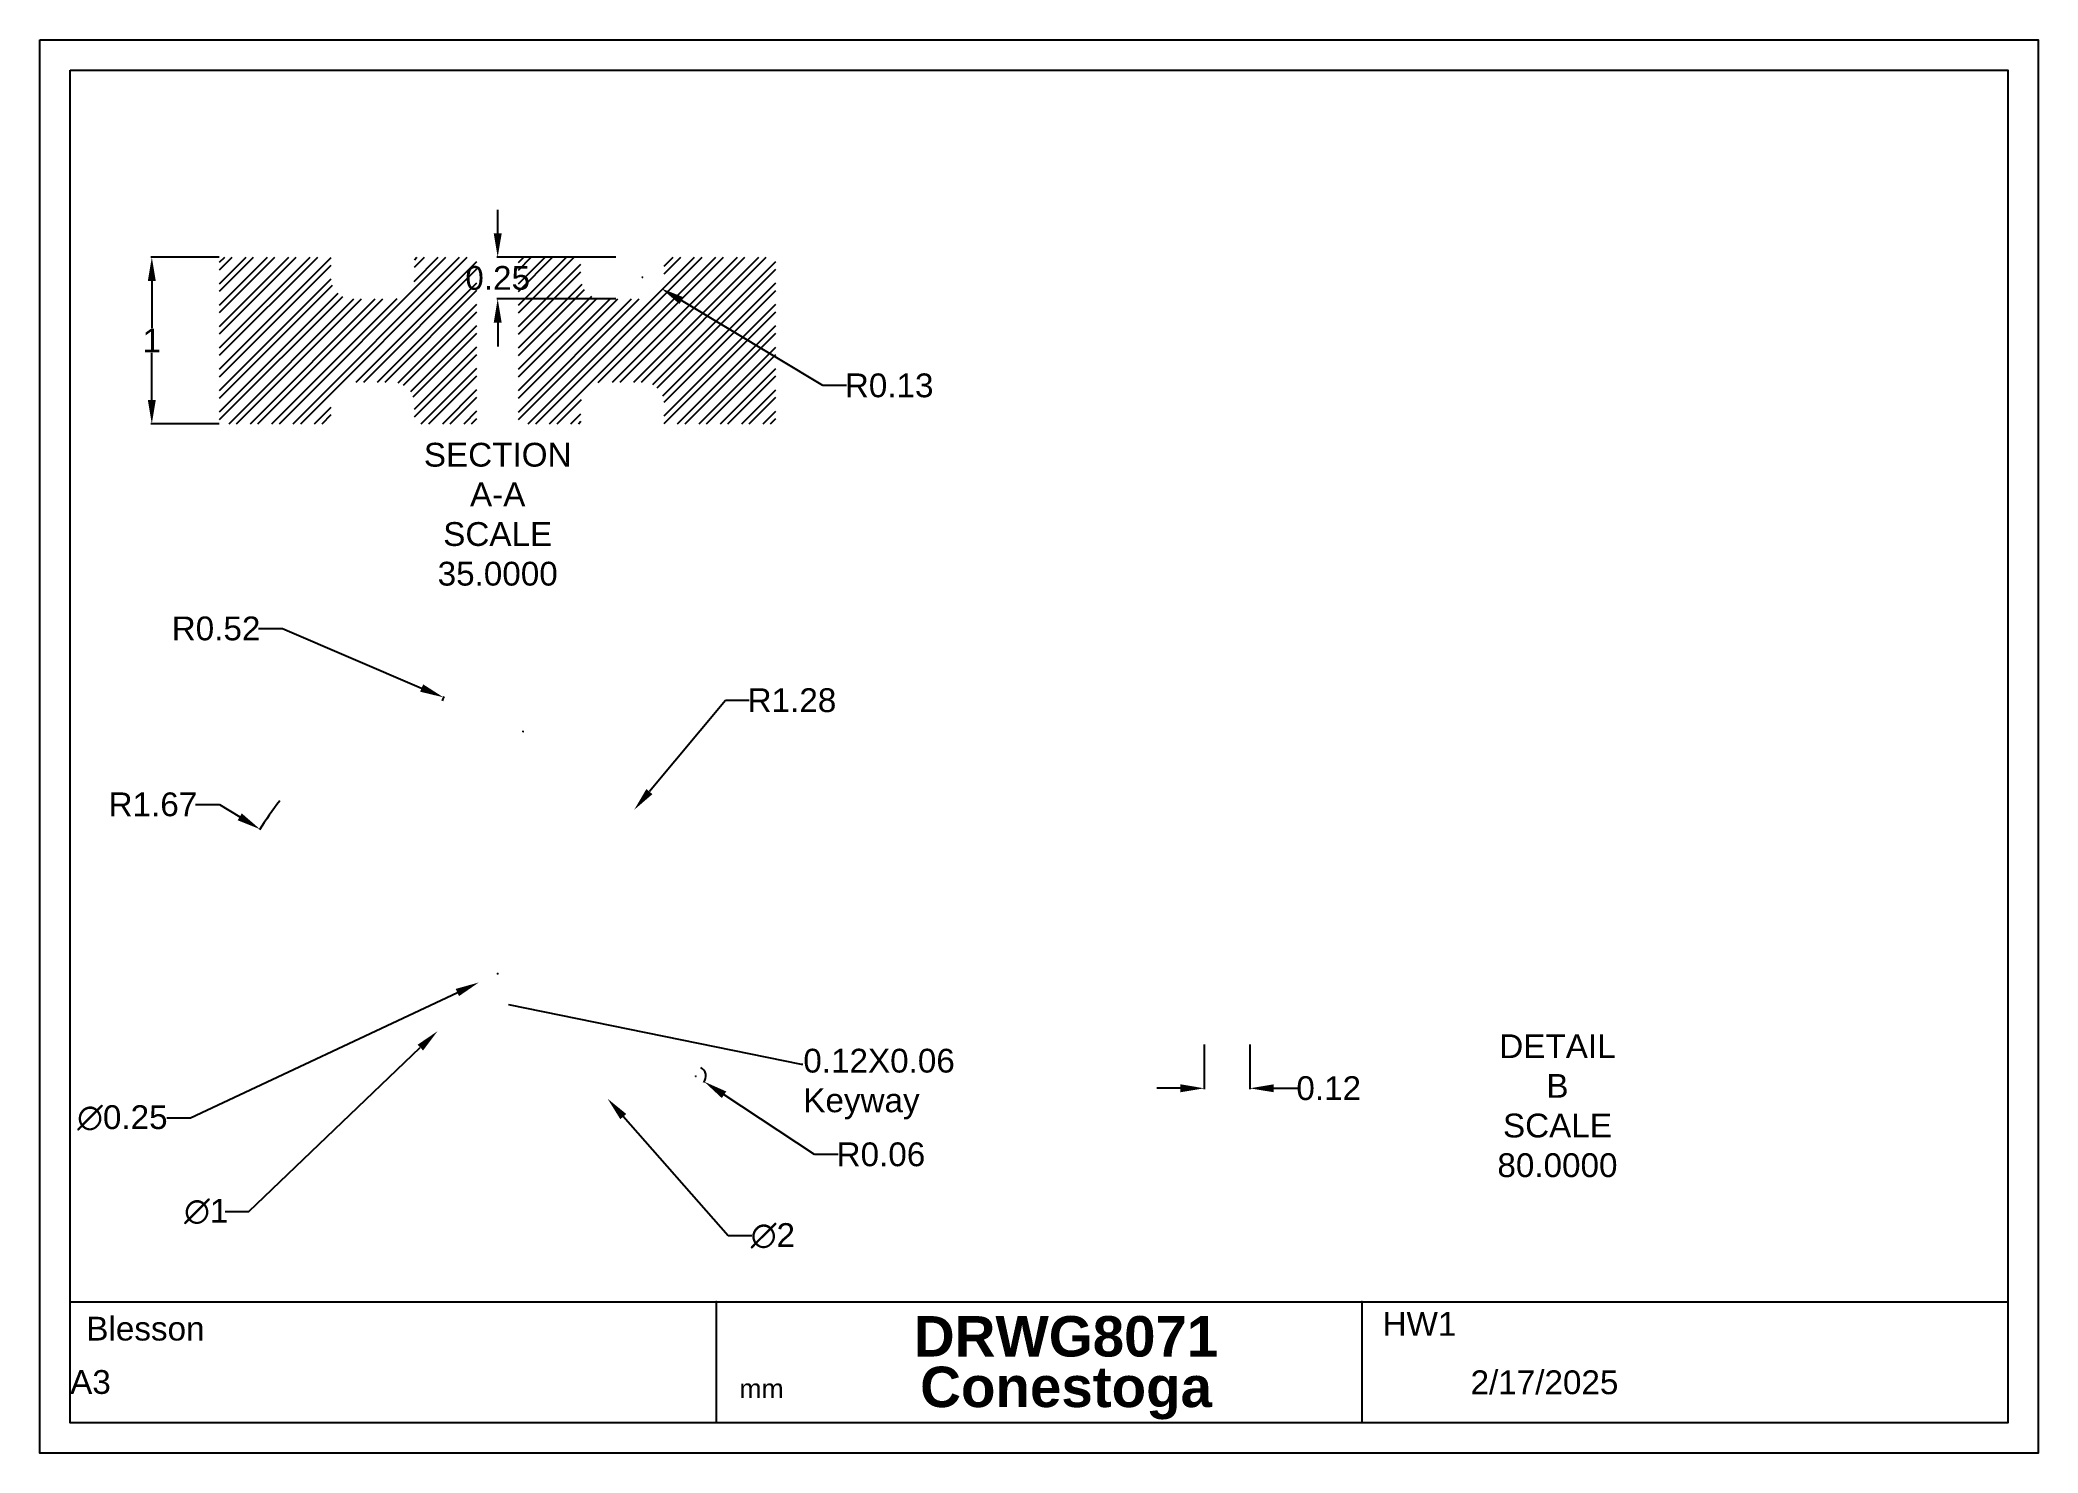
# Paper-space layout 'Layout1' of a CAD drawing. Header units: millimetres. Extents: x 1 to 421, y 1 to 298.
import ezdxf
from ezdxf import colors
from ezdxf.entities.mleader import LeaderData, LeaderLine
from ezdxf.math import Vec2, Vec3

# ---------------------------------------------------------------- set-up
doc = ezdxf.new("R2010")
doc.units = ezdxf.units.MM
doc.linetypes.add('CENTER2', pattern=[1.125, 0.75, -0.125, 0.125, -0.125])
doc.layers.add('Annotation', color=150, linetype='Continuous')
doc.layers.add('construction line', color=50, linetype='CENTER2')
doc.layers.add('MD_Hatching', color=7, linetype='Continuous', lineweight=25)
doc.styles.get("Standard").update_dxf_attribs({"font": 'arial.ttf'})
doc.dimstyles.get("Standard").update_dxf_attribs({"dimtxt": 5, "dimasz": 5, "dimexe": 0.18, "dimexo": 0.0625, "dimgap": 0.09, "dimtad": 0, "dimtih": 1, "dimtoh": 1, "dimdec": 0, "dimzin": 0, "dimdsep": 46, "dimtxsty": 'Standard', "dimcen": 0.09, "dimadec": 0, "dimazin": 0, "dimtfac": 1, "dimtdec": 0, "dimtofl": 0, "dimtmove": 0, "dimatfit": 3, "dimfxl": 1, "dimtolj": 1, "dimtzin": 0, "dimarcsym": 0})

# ---------------------------------------------------------------- blocks, each defined once
blk = doc.blocks.new('*D13')
at = {"layer": 'Annotation', "color": 0, "lineweight": -2, "transparency": 16777216}
for p, q in [((38.52, 252.27), (24.15, 252.27)), ((24.33, 247.27), (24.33, 237.37)), ((24.33, 222.27), (24.33, 232.17)), ((38.52, 217.27), (24.15, 217.27))]:
    blk.add_line(p, q, dxfattribs=at)
at = {"layer": 'Annotation', "color": 0, "transparency": 16777216}
for points in [[(23.49, 247.27), (25.16, 247.27), (24.33, 252.27)], [(23.49, 222.27), (25.16, 222.27), (24.33, 217.27)]]:
    blk.add_solid(points, dxfattribs=at)
at = {"layer": 'Defpoints', "color": 0, "transparency": 16777216}
for p in [(38.58, 252.27), (24.33, 217.27), (38.58, 217.27)]:
    blk.add_point(p, dxfattribs=at)
at = {"layer": 'Annotation', "color": 0, "transparency": 16777216, "insert": (24.33, 234.77), "char_height": 5, "attachment_point": 5}
blk.add_mtext('\\A1;1', dxfattribs=at)
blk = doc.blocks.new('*D14')
at = {"layer": 'Annotation', "color": 0, "lineweight": -2, "transparency": 16777216}
for p, q in [((97.03, 257.27), (97.03, 262.27)), ((121.85, 252.27), (96.85, 252.27)), ((121.85, 243.52), (96.85, 243.52)), ((97.03, 238.52), (97.03, 233.52))]:
    blk.add_line(p, q, dxfattribs=at)
at = {"layer": 'Annotation', "color": 0, "transparency": 16777216}
for points in [[(96.2, 257.27), (97.87, 257.27), (97.03, 252.27)], [(96.2, 238.52), (97.87, 238.52), (97.03, 243.52)]]:
    blk.add_solid(points, dxfattribs=at)
at = {"layer": 'Defpoints', "color": 0, "transparency": 16777216}
for p in [(121.91, 252.27), (97.03, 243.52), (121.91, 243.52)]:
    blk.add_point(p, dxfattribs=at)
at = {"layer": 'Annotation', "color": 0, "transparency": 16777216, "insert": (97.03, 247.89), "char_height": 5, "attachment_point": 5}
blk.add_mtext('\\A1;0.25', dxfattribs=at)
blk = doc.blocks.new('*D15')
at = {"layer": 'Annotation', "color": 0, "lineweight": -2, "transparency": 16777216}
for p, q in [((127.39, 248.07), (127.57, 248.07)), ((127.48, 247.98), (127.48, 248.16)), ((165.35, 225.31), (135.67, 243.15)), ((170.35, 225.31), (165.35, 225.31))]:
    blk.add_line(p, q, dxfattribs=at)
at = {"layer": 'Annotation', "color": 0, "transparency": 16777216}
blk.add_solid([(136.1, 243.86), (135.24, 242.44), (131.38, 245.73)], dxfattribs=at)
at = {"layer": 'Defpoints', "color": 0, "transparency": 16777216}
for p in [(127.48, 248.07), (131.38, 245.73)]:
    blk.add_point(p, dxfattribs=at)
at = {"layer": 'Annotation', "color": 0, "transparency": 16777216, "insert": (179.32, 225.31), "char_height": 5, "attachment_point": 5}
blk.add_mtext('\\A1;R0.13', dxfattribs=at)
blk = doc.blocks.new('*D16')
at = {"layer": 'Annotation', "color": 0, "lineweight": -2, "transparency": 16777216}
for p, q in [((46.78, 174.22), (51.78, 174.22)), ((51.78, 174.22), (81.04, 161.73)), ((102.29, 152.62), (102.47, 152.62)), ((102.38, 152.53), (102.38, 152.71))]:
    blk.add_line(p, q, dxfattribs=at)
blk.add_arc((102.38, 152.62), 18.2, 156.3176, 159.383, dxfattribs=at)
at = {"layer": 'Annotation', "color": 0, "transparency": 16777216}
blk.add_solid([(81.37, 162.5), (80.72, 160.96), (85.64, 159.77)], dxfattribs=at)
at = {"layer": 'Defpoints', "color": 0, "transparency": 16777216}
for p in [(85.64, 159.77), (102.38, 152.62)]:
    blk.add_point(p, dxfattribs=at)
at = {"layer": 'Annotation', "color": 0, "transparency": 16777216, "insert": (37.83, 174.22), "char_height": 5, "attachment_point": 5}
blk.add_mtext('\\A1;R0.52', dxfattribs=at)
blk = doc.blocks.new('*D17')
at = {"layer": 'Annotation', "color": 0, "lineweight": -2, "transparency": 16777216}
for p, q in [((33.54, 137.25), (38.54, 137.25)), ((38.54, 137.25), (42.81, 134.66)), ((96.94, 101.71), (97.12, 101.71)), ((97.03, 101.62), (97.03, 101.8))]:
    blk.add_line(p, q, dxfattribs=at)
blk.add_arc((97.03, 101.71), 58.45, 141.6178, 148.8914, dxfattribs=at)
at = {"layer": 'Annotation', "color": 0, "transparency": 16777216}
blk.add_solid([(43.24, 135.37), (42.38, 133.94), (47.08, 132.06)], dxfattribs=at)
at = {"layer": 'Defpoints', "color": 0, "transparency": 16777216}
for p in [(47.08, 132.06), (97.03, 101.71)]:
    blk.add_point(p, dxfattribs=at)
at = {"layer": 'Annotation', "color": 0, "transparency": 16777216, "insert": (24.56, 137.25), "char_height": 5, "attachment_point": 5}
blk.add_mtext('\\A1;R1.67', dxfattribs=at)
blk = doc.blocks.new('*D18')
at = {"layer": 'Annotation', "color": 0, "lineweight": -2, "transparency": 16777216}
for p, q in [((144.91, 159.14), (128.92, 139.96)), ((149.91, 159.14), (144.91, 159.14)), ((96.94, 101.71), (97.12, 101.71)), ((97.03, 101.62), (97.03, 101.8))]:
    blk.add_line(p, q, dxfattribs=at)
at = {"layer": 'Annotation', "color": 0, "transparency": 16777216}
blk.add_solid([(128.28, 140.49), (129.56, 139.43), (125.72, 136.12)], dxfattribs=at)
at = {"layer": 'Defpoints', "color": 0, "transparency": 16777216}
for p in [(125.72, 136.12), (97.03, 101.71)]:
    blk.add_point(p, dxfattribs=at)
at = {"layer": 'Annotation', "color": 0, "transparency": 16777216, "insert": (158.89, 159.14), "char_height": 5, "attachment_point": 5}
blk.add_mtext('\\A1;R1.28', dxfattribs=at)
blk = doc.blocks.new('*D19')
at = {"layer": 'Annotation', "color": 0, "lineweight": -2, "transparency": 16777216}
for p, q in [((96.94, 101.71), (97.12, 101.71)), ((97.03, 101.62), (97.03, 101.8)), ((32.46, 71.37), (88.55, 97.72)), ((27.46, 71.37), (32.46, 71.37))]:
    blk.add_line(p, q, dxfattribs=at)
at = {"layer": 'Annotation', "color": 0, "transparency": 16777216}
blk.add_solid([(88.19, 98.48), (88.9, 96.97), (93.07, 99.85)], dxfattribs=at)
at = {"layer": 'Defpoints', "color": 0, "transparency": 16777216}
for p in [(100.99, 103.57), (93.07, 99.85)]:
    blk.add_point(p, dxfattribs=at)
at = {"layer": 'Annotation', "color": 0, "transparency": 16777216, "insert": (18.14, 71.37), "char_height": 5, "attachment_point": 5}
blk.add_mtext('\\A1;∅0.25', dxfattribs=at)
blk = doc.blocks.new('*D20')
at = {"layer": 'Annotation', "color": 0, "lineweight": -2, "transparency": 16777216}
for p, q in [((96.94, 101.71), (97.12, 101.71)), ((97.03, 101.62), (97.03, 101.8)), ((44.74, 51.69), (80.77, 86.16)), ((39.74, 51.69), (44.74, 51.69))]:
    blk.add_line(p, q, dxfattribs=at)
at = {"layer": 'Annotation', "color": 0, "transparency": 16777216}
blk.add_solid([(80.2, 86.76), (81.35, 85.55), (84.39, 89.61)], dxfattribs=at)
at = {"layer": 'Defpoints', "color": 0, "transparency": 16777216}
for p in [(109.68, 113.8), (84.39, 89.61)]:
    blk.add_point(p, dxfattribs=at)
at = {"layer": 'Annotation', "color": 0, "transparency": 16777216, "insert": (35.77, 51.69), "char_height": 5, "attachment_point": 5}
blk.add_mtext('\\A1;∅1', dxfattribs=at)
blk = doc.blocks.new('*D21')
at = {"layer": 'Annotation', "color": 0, "lineweight": -2, "transparency": 16777216}
for p, q in [((96.94, 101.71), (97.12, 101.71)), ((97.03, 101.62), (97.03, 101.8)), ((145.45, 46.59), (123.43, 71.66)), ((150.45, 46.59), (145.45, 46.59))]:
    blk.add_line(p, q, dxfattribs=at)
at = {"layer": 'Annotation', "color": 0, "transparency": 16777216}
blk.add_solid([(124.06, 72.21), (122.81, 71.11), (120.13, 75.41)], dxfattribs=at)
at = {"layer": 'Defpoints', "color": 0, "transparency": 16777216}
for p in [(73.93, 128), (120.13, 75.41)]:
    blk.add_point(p, dxfattribs=at)
at = {"layer": 'Annotation', "color": 0, "transparency": 16777216, "insert": (154.88, 46.59), "char_height": 5, "attachment_point": 5}
blk.add_mtext('\\A1;∅2', dxfattribs=at)
blk = doc.blocks.new('*D22')
at = {"layer": 'Annotation', "color": 0, "lineweight": -2, "transparency": 16777216}
for p, q in [((138.6, 80.15), (138.78, 80.15)), ((138.69, 80.06), (138.69, 80.24)), ((163.62, 63.69), (144.61, 76.24)), ((168.62, 63.69), (163.62, 63.69))]:
    blk.add_line(p, q, dxfattribs=at)
blk.add_arc((138.69, 80.15), 2.1, 321.6618, 60.6512, dxfattribs=at)
at = {"layer": 'Annotation', "color": 0, "transparency": 16777216}
blk.add_solid([(145.07, 76.93), (144.15, 75.54), (140.44, 78.99)], dxfattribs=at)
at = {"layer": 'Defpoints', "color": 0, "transparency": 16777216}
for p in [(138.69, 80.15), (140.44, 78.99)]:
    blk.add_point(p, dxfattribs=at)
at = {"layer": 'Annotation', "color": 0, "transparency": 16777216, "insert": (177.59, 63.69), "char_height": 5, "attachment_point": 5}
blk.add_mtext('\\A1;R0.06', dxfattribs=at)
blk = doc.blocks.new('*D23')
at = {"layer": 'Annotation', "color": 0, "lineweight": -2, "transparency": 16777216}
for p, q in [((245.55, 86.78), (245.55, 77.42)), ((255.15, 86.78), (255.15, 77.42)), ((240.55, 77.6), (235.55, 77.6)), ((260.15, 77.6), (265.15, 77.6))]:
    blk.add_line(p, q, dxfattribs=at)
at = {"layer": 'Annotation', "color": 0, "transparency": 16777216}
for points in [[(240.55, 78.44), (240.55, 76.77), (245.55, 77.6)], [(260.15, 78.44), (260.15, 76.77), (255.15, 77.6)]]:
    blk.add_solid(points, dxfattribs=at)
at = {"layer": 'Defpoints', "color": 0, "transparency": 16777216}
for p in [(245.55, 86.84), (255.15, 86.84), (255.15, 77.6)]:
    blk.add_point(p, dxfattribs=at)
at = {"layer": 'Annotation', "color": 0, "transparency": 16777216, "insert": (271.71, 77.6), "char_height": 5, "attachment_point": 5}
blk.add_mtext('\\A1;0.12', dxfattribs=at)

psp = doc.layouts.get("Layout1")

# ---------------------------------------------------------------- hatches: boundary and pattern name
at = {"layer": 'MD_Hatching'}
h = psp.add_hatch(dxfattribs=at)
h.set_pattern_fill('STEEL', color=5, style=0)
h.set_pattern_definition([(45, (0, 0), (-2.245064, 2.245064), []), (45, (0, 1.5875), (-2.245064, 2.245064), [])])
edge = h.paths.add_edge_path(flags=0)
edge.add_ellipse((74.984, 248.069), major_axis=(0, -4.55), ratio=1, start_angle=0, end_angle=90, ccw=False)
edge.add_line((74.984, 243.519), (66.584, 243.519))
edge.add_ellipse((66.584, 248.069), major_axis=(-4.55, 0), ratio=1, start_angle=0, end_angle=90, ccw=False)
edge.add_line((62.034, 248.069), (62.034, 252.269))
edge.add_line((62.034, 252.269), (38.584, 252.269))
edge.add_line((38.584, 252.269), (38.584, 217.269))
edge.add_line((38.584, 217.269), (62.034, 217.269))
edge.add_line((62.034, 217.269), (62.034, 221.469))
edge.add_ellipse((66.584, 221.469), major_axis=(0, 4.55), ratio=1, start_angle=0, end_angle=90, ccw=False)
edge.add_line((66.584, 226.019), (74.984, 226.019))
edge.add_ellipse((74.984, 221.469), major_axis=(4.55, 0), ratio=1, start_angle=0, end_angle=90, ccw=False)
edge.add_line((79.534, 221.469), (79.534, 217.269))
edge.add_line((79.534, 217.269), (92.659, 217.269))
edge.add_line((92.659, 217.269), (92.659, 252.269))
edge.add_line((92.659, 252.269), (79.534, 252.269))
edge.add_line((79.534, 252.269), (79.534, 248.069))
edge = h.paths.add_edge_path(flags=0)
edge.add_ellipse((119.084, 248.069), major_axis=(-4.55, 0), ratio=1, start_angle=0, end_angle=90, ccw=False)
edge.add_line((114.534, 248.069), (114.534, 252.269))
edge.add_line((114.534, 252.269), (101.409, 252.269))
edge.add_line((101.409, 252.269), (101.409, 217.269))
edge.add_line((101.409, 217.269), (114.534, 217.269))
edge.add_line((114.534, 217.269), (114.534, 221.469))
edge.add_ellipse((119.084, 221.469), major_axis=(0, 4.55), ratio=1, start_angle=0, end_angle=90, ccw=False)
edge.add_line((119.084, 226.019), (127.484, 226.019))
edge.add_ellipse((127.484, 221.469), major_axis=(4.55, 0), ratio=1, start_angle=0, end_angle=90, ccw=False)
edge.add_line((132.034, 221.469), (132.034, 217.269))
edge.add_line((132.034, 217.269), (155.484, 217.269))
edge.add_line((155.484, 217.269), (155.484, 252.269))
edge.add_line((155.484, 252.269), (132.034, 252.269))
edge.add_line((132.034, 252.269), (132.034, 248.069))
edge.add_ellipse((127.484, 248.069), major_axis=(0, -4.55), ratio=1, start_angle=0, end_angle=90, ccw=False)
edge.add_line((127.484, 243.519), (119.084, 243.519))

# ---------------------------------------------------------------- linework, layer by layer
for p, q in [((7.166, 32.69), (414.466, 32.69)), ((142.933, 32.69), (142.933, 7.29)), ((278.699, 32.69), (278.699, 7.29))]:
    psp.add_line(p, q)
for points in [[(0.816, 297.94), (420.816, 297.94), (420.816, 0.94), (0.816, 0.94)], [(7.166, 291.59), (414.466, 291.59), (414.466, 7.29), (7.166, 7.29)]]:
    psp.add_lwpolyline(points, close=True)
for p in [(142.933, 32.69), (278.699, 32.69)]:
    psp.add_point(p)

# ---------------------------------------------------------------- texts
at = {"attachment_point": 1}
for s, width, insert, char_height in [('Blesson', 100.42508, (10.563, 29.59), 5), ('\\pxsm0.75,qc;{\\fArial|b1|i0|c0|p34;DRWG8071\\PConestoga}', 63.31462, (184.854, 29.722), 8.5), ('HW1', 81.82966, (283.032, 30.584), 5), ('A3', 110.30629, (7.166, 18.37), 5), ('2/17/2025', 112.93074, (301.535, 18.311), 5), ('mm', 62.97896, (147.837, 16.474), 4)]:
    psp.add_mtext_dynamic_manual_height_columns(s, width=width, gutter_width=1, heights=[0], dxfattribs=dict(at, insert=insert, char_height=char_height))
at = {"layer": 'construction line', "char_height": 5, "attachment_point": 2}
for s, insert, width in [('SECTION A-A\\PSCALE 35.0000', (97.034, 213.268), 5), ('DETAIL B\\PSCALE 80.0000', (319.796, 88.947), 10)]:
    psp.add_mtext(s, dxfattribs=dict(at, insert=insert, width=width))

# ---------------------------------------------------------------- dimensions: what is measured, and where the dimension line sits
at = {"layer": 'Annotation'}
for base, p1, p2, override, picture, middle in [((97.034, 243.519), (121.911, 252.269), (121.911, 243.519), {"dimdec": 2, "dimlfac": -0.028571}, '*D14', (97.034, 247.894)), ((24.326, 217.269), (38.584, 252.269), (38.584, 217.269), {"dimlfac": -0.028571}, '*D13', (24.326, 234.769))]:
    dim = psp.add_linear_dim(base=base, p1=p1, p2=p2, angle=90, dimstyle='Standard', override=override, dxfattribs=at)
    dim.commit()
    dim.dimension.update_dxf_attribs({"geometry": picture, "text_midpoint": middle})
for center, mpoint, picture, middle in [((127.484, 248.069), (131.384, 245.726), '*D15', (179.324, 225.312)), ((102.381, 152.622), (85.642, 159.767), '*D16', (37.829, 174.222)), ((97.034, 101.707), (125.72, 136.119), '*D18', (158.893, 159.141)), ((97.034, 101.707), (47.083, 132.06), '*D17', (24.561, 137.253)), ((138.686, 80.148), (140.438, 78.992), '*D22', (177.592, 63.692))]:
    dim = psp.add_radius_dim(center=center, mpoint=mpoint, dimstyle='Standard', override={"dimdec": 2, "dimlfac": -0.028571}, dxfattribs=at)
    dim.commit()
    dim.dimension.update_dxf_attribs({"geometry": picture, "text_midpoint": middle, "dimtype": 164})
for p1, p2, override, picture, middle in [((73.935, 128.001), (120.134, 75.413), {"dimlfac": -0.028571}, '*D21', (154.876, 46.592)), ((109.682, 113.802), (84.387, 89.612), {"dimlfac": -0.028571}, '*D20', (35.772, 51.694)), ((100.994, 103.567), (93.075, 99.847), {"dimdec": 2, "dimlfac": -0.028571}, '*D19', (18.139, 71.372))]:
    dim = psp.add_diameter_dim_2p(p1=p1, p2=p2, dimstyle='Standard', override=override, dxfattribs=at)
    dim.commit()
    dim.dimension.update_dxf_attribs({"geometry": picture, "text_midpoint": middle, "dimtype": 163})
dim = psp.add_linear_dim(base=(255.155, 77.603), p1=(245.555, 86.844), p2=(255.155, 86.844), dimstyle='Standard', override={"dimdec": 2, "dimlfac": -0.0125}, dxfattribs=at)
dim.commit()
dim.dimension.update_dxf_attribs({"geometry": '*D23', "text_midpoint": (271.713, 77.603)})

# ---------------------------------------------------------------- leaders
at = {"color": 150}
ml = psp.add_multileader_mtext('Standard', dxfattribs=at)
ml.set_content('0.12X0.06\\PKeyway', color=150)
ml.set_leader_properties()
ml.build(insert=Vec2(0, 0))
ml.multileader.update_dxf_attribs({"dogleg_length": 0.36, "arrow_head_size": 0.18})
ctx = ml.context
ctx.base_point, ctx.char_height, ctx.arrow_head_size, ctx.landing_gap_size, ctx.plane_origin = Vec3(161.183, 82.672), 5, 0.18, 0.09, Vec3(99.134, 95.232)
notes = []
notes.append((ctx, [(0, (1, 1, 0), (160.823, 82.672), (1, 0), 0.36, [(0, [(99.134, 95.232)], 0, [])])]))
ctx.mtext.insert, ctx.mtext.flow_direction = Vec3(161.273, 85.907), 5
for ctx, leaders in notes:
    for number, flags, end, landing, length, lines in leaders:
        leader = LeaderData()
        leader.index, (leader.has_last_leader_line, leader.has_dogleg_vector, leader.attachment_direction) = number, flags
        leader.last_leader_point, leader.dogleg_vector, leader.dogleg_length = Vec3(end), Vec3(landing), length
        for number, points, colour, breaks in lines:
            line = LeaderLine()
            line.index, line.vertices, line.color, line.breaks = number, Vec3.list(points), colors.encode_raw_color(colour), breaks
            leader.lines.append(line)
        ctx.leaders.append(leader)

doc.saveas('drawing.dxf')
